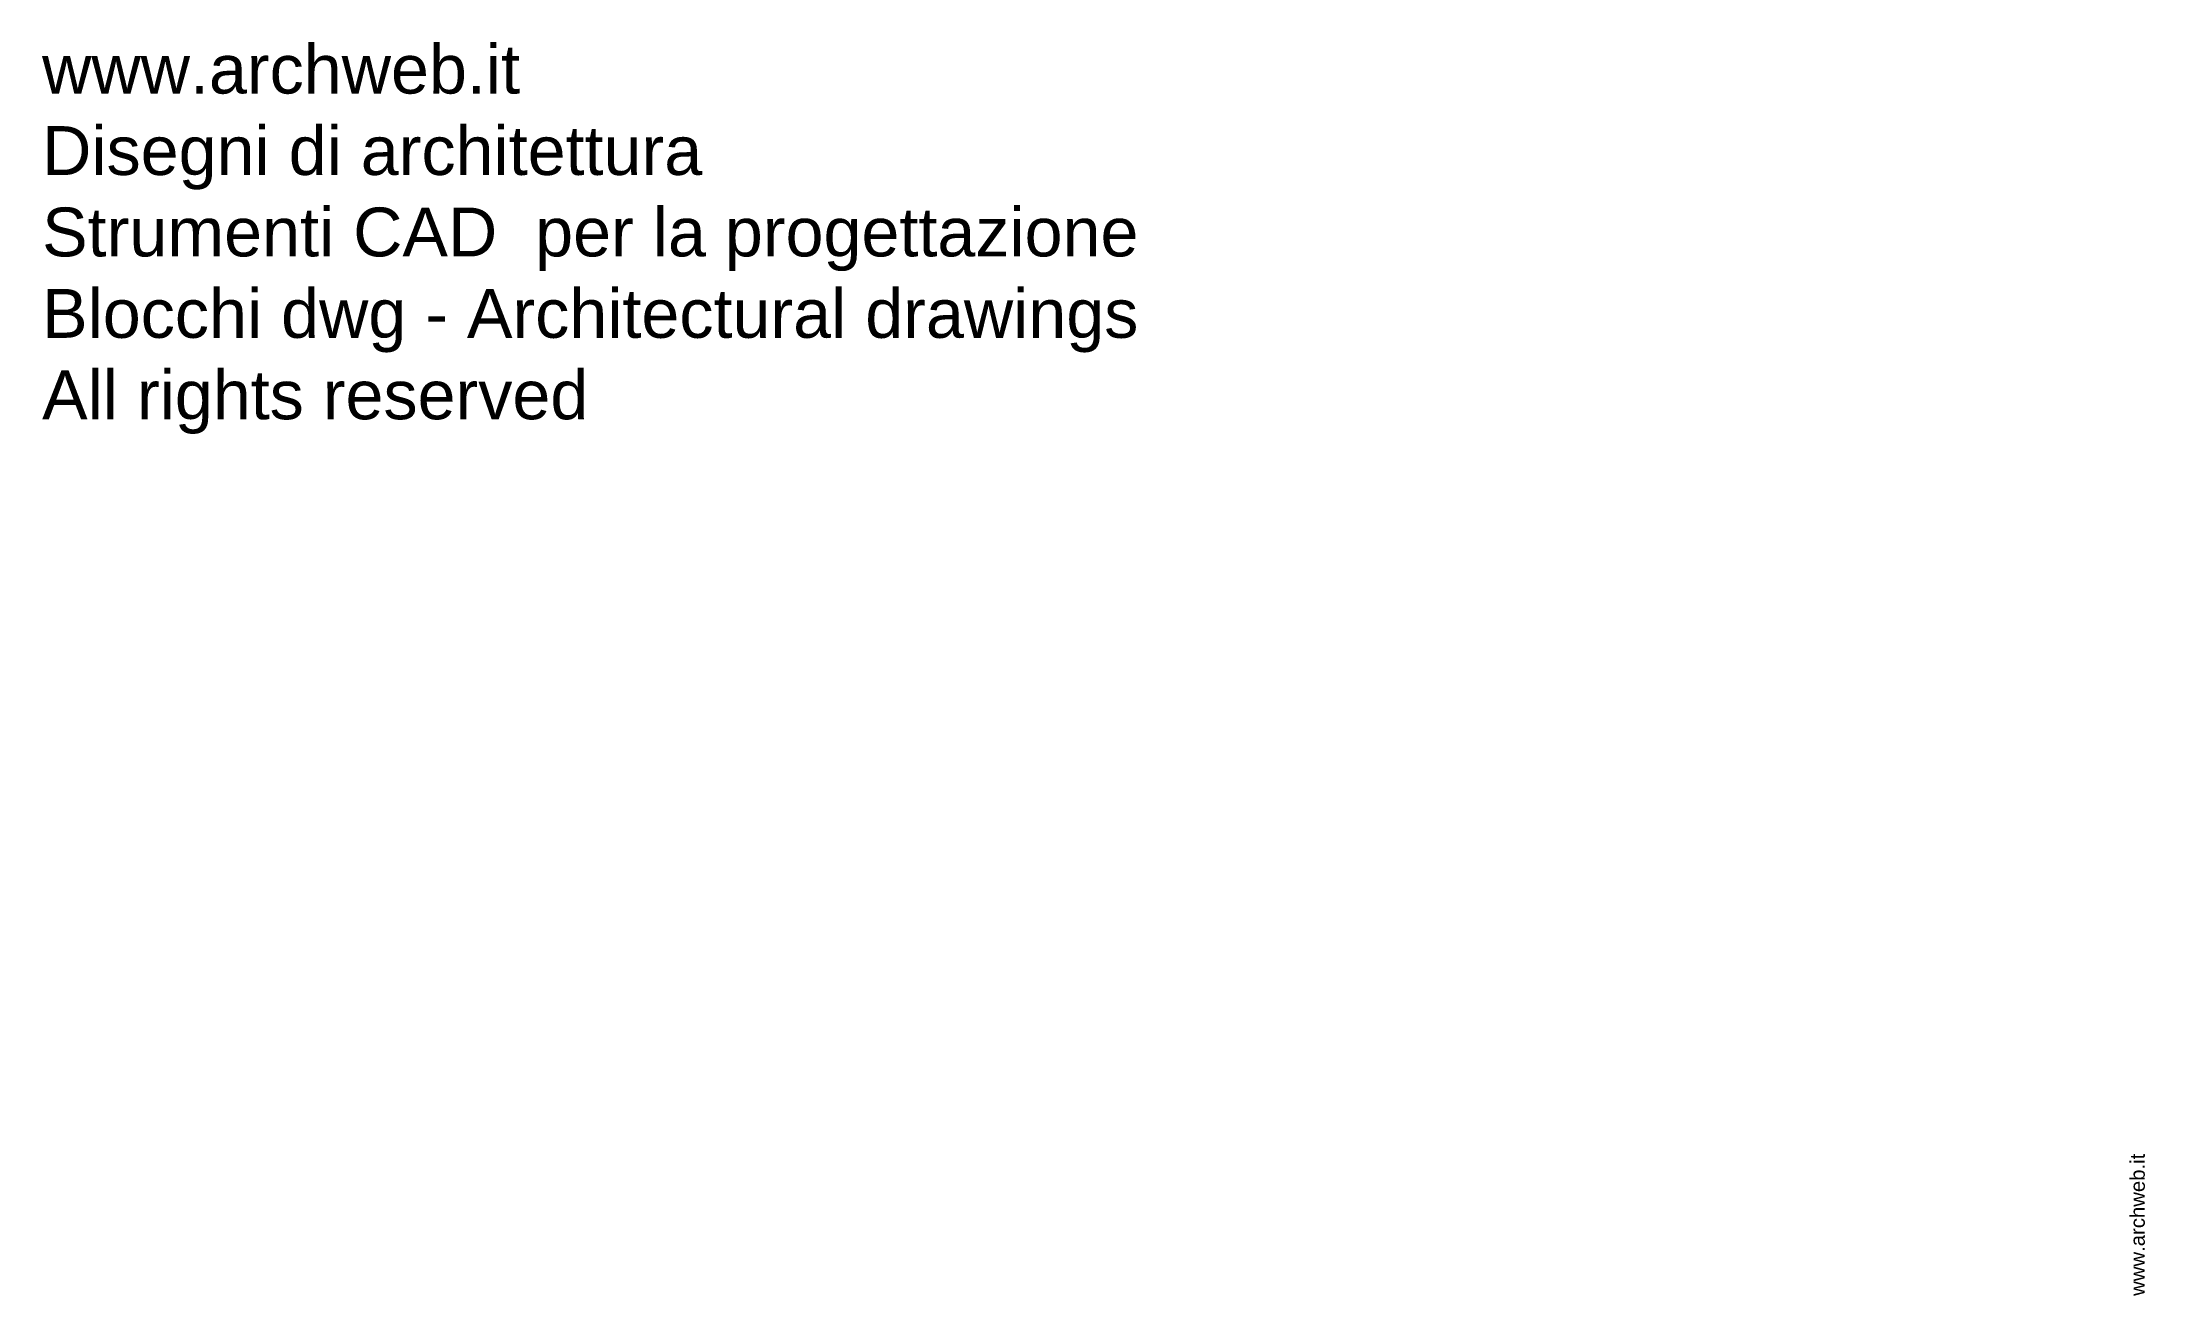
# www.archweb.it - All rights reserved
# Paper-space layout 'Layout1' of a CAD drawing. Header units: millimetres. Extents: x 111 to 291, y 8 to 115.
import ezdxf

# ---------------------------------------------------------------- set-up
doc = ezdxf.new("R2010")
doc.units = ezdxf.units.MM
doc.styles.get("Standard").update_dxf_attribs({"font": 'arial.ttf'})

psp = doc.layouts.get("Layout1")

# ---------------------------------------------------------------- texts
at = {"color": 7}
psp.add_text('www.archweb.it', height=1.25, rotation=90, dxfattribs=at).set_placement((291.33, 7.61))
at = {"color": 252, "insert": (110.59, 115.19), "char_height": 4.2, "attachment_point": 1}
psp.add_mtext_dynamic_manual_height_columns('www.archweb.it\\PDisegni di architettura\\PStrumenti CAD  per la progettazione\\PBlocchi dwg - Architectural drawings\\PAll rights reserved', width=206.5714, gutter_width=12.5, heights=[0], dxfattribs=at)

doc.saveas('drawing.dxf')
